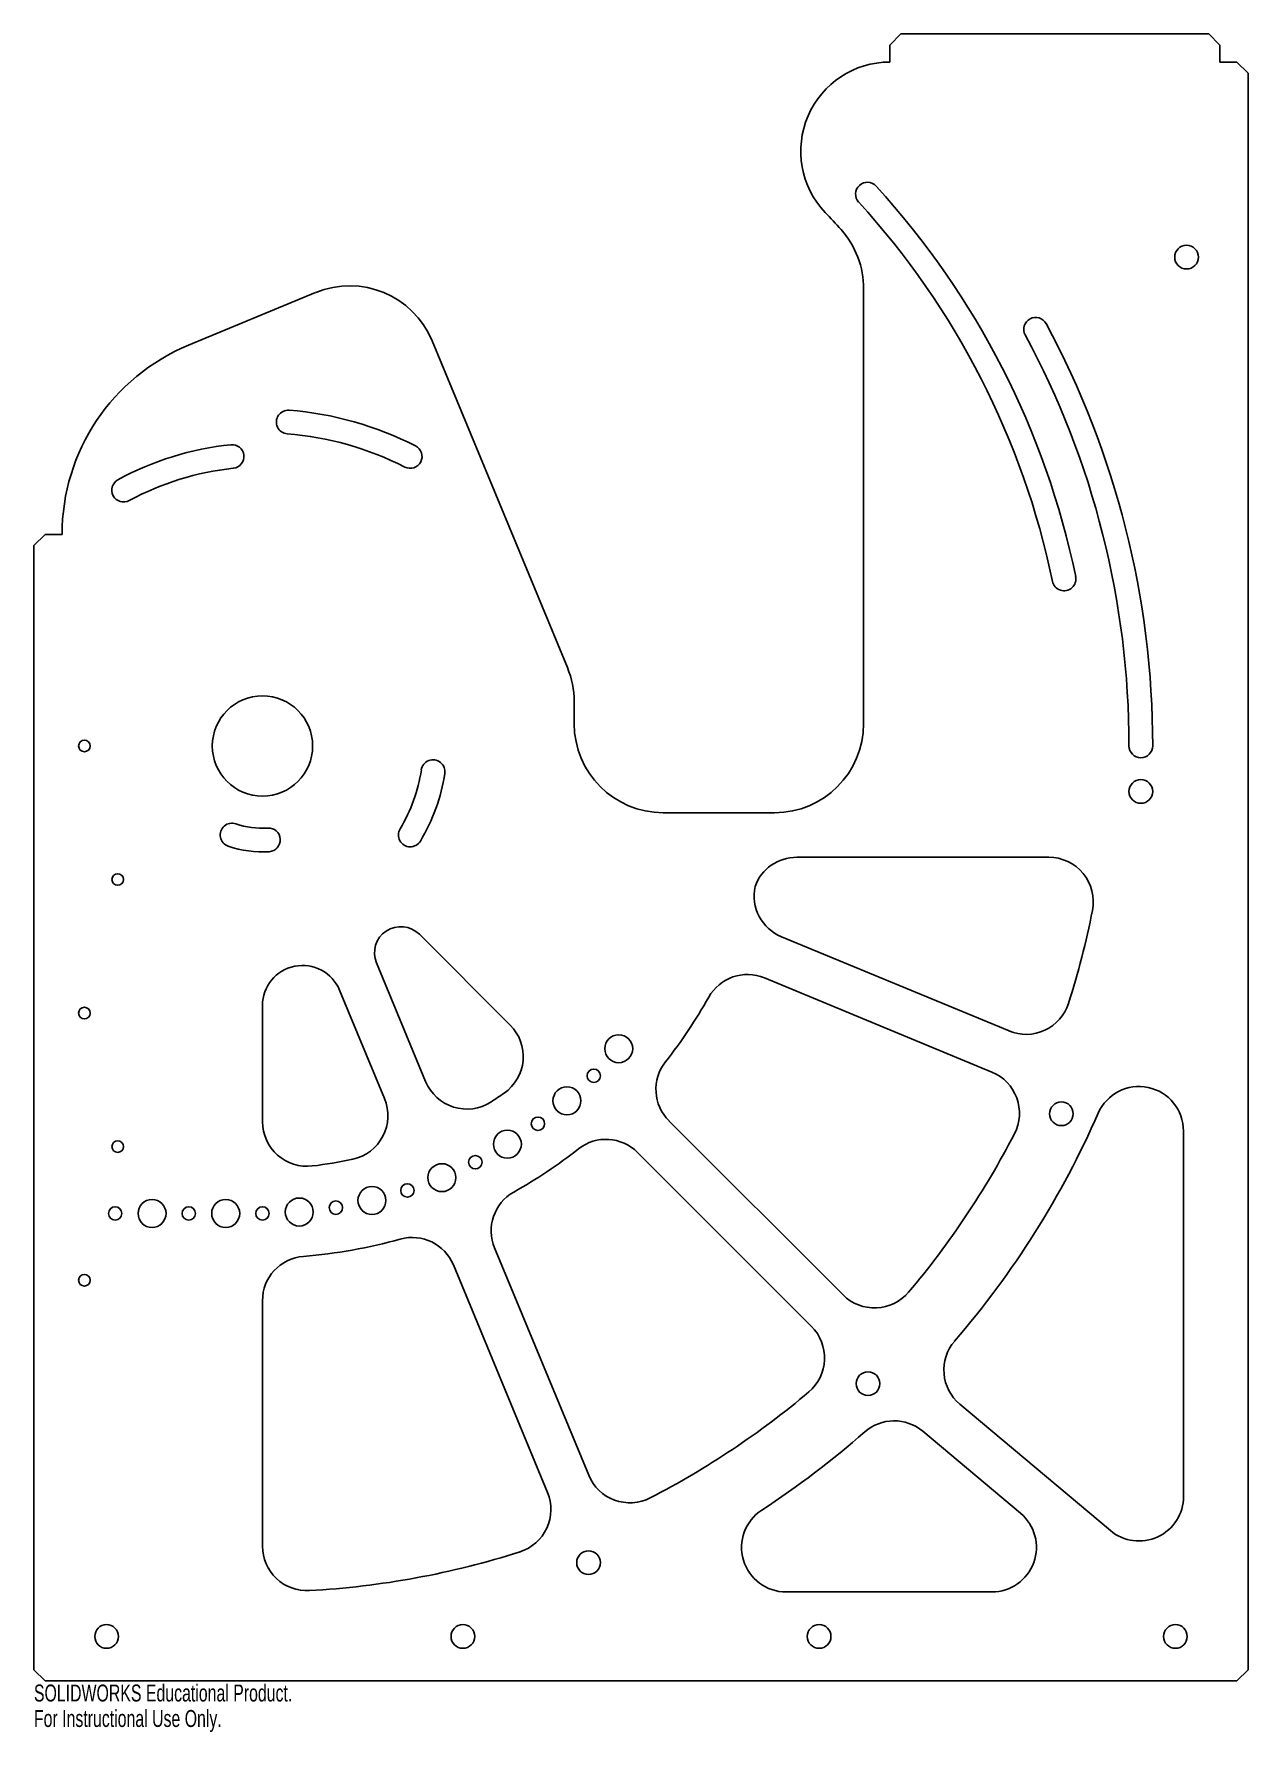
# Model space of a CAD drawing. Header units: inches. Extents: x -0.3 to 13.3, y -0.6 to 18.5.
import ezdxf

# ---------------------------------------------------------------- set-up
doc = ezdxf.new("R2010")
doc.units = ezdxf.units.IN
doc.header["$MEASUREMENT"] = 0
doc.styles.add('SLDTEXTSTYLE0', font='TXT', dxfattribs={"width": 0.7})

msp = doc.modelspace()

# ---------------------------------------------------------------- linework, layer by layer
at = {"color": 7, "linetype": 'Continuous', "lineweight": 25}
for p, q in [((9.419, 18.495), (9.294, 18.37)), ((9.294, 18.179), (9.294, 18.37)), ((12.875, 18.495), (9.419, 18.495)), ((13, 18.37), (12.875, 18.495)), ((13, 18.37), (13, 18.179)), ((13, 18.179), (13.191, 18.179)), ((13.316, 18.054), (13.191, 18.179)), ((13.316, 18.054), (13.316, 0.125)), ((1.42, 15), (2.847, 15.591)), ((9, 10.75), (9, 15.632)), ((4.154, 15.05), (5.674, 11.38)), ((-0.191, 12.875), (-0.316, 12.75)), ((-0.191, 12.875), (0, 12.875)), ((-0.316, 12.75), (-0.316, 0.125)), ((5.75, 10.997), (5.75, 10.75)), ((6.75, 9.75), (8, 9.75)), ((8.25, 9.25), (11.078, 9.25)), ((4.012, 8.385), (5.031, 7.365)), ((10.632, 7.299), (8.078, 8.356)), ((4.082, 6.731), (3.53, 8.063)), ((7.887, 7.895), (10.44, 6.837)), ((3.116, 7.757), (3.62, 6.539)), ((2.25, 6.28), (2.25, 7.585)), ((8.769, 4.335), (6.814, 6.289)), ((12.591, 6.175), (12.591, 2.072)), ((6.461, 5.936), (8.415, 3.981)), ((5.913, 2.31), (4.855, 4.863)), ((4.394, 4.672), (5.451, 2.118)), ((2.25, 1.514), (2.25, 4.27)), ((11.77, 1.689), (10.079, 3.108)), ((9.663, 2.804), (10.761, 1.883)), ((10.44, 1), (8.129, 1)), ((-0.316, 0.125), (-0.191, 0)), ((-0.191, 0), (13.191, 0)), ((13.191, 0), (13.316, 0.125))]:
    msp.add_line(p, q, dxfattribs=at)
for centre, radius in [((12.625, 15.989), 0.133), ((2.25, 10.5), 0.563), ((0.25, 10.5), 0.065), ((12.112, 9.989), 0.133), ((0.625, 9), 0.065), ((0.25, 7.5), 0.065), ((6.25, 7.1), 0.157), ((5.97, 6.796), 0.075), ((5.668, 6.515), 0.157), ((11.22, 6.369), 0.133), ((5.343, 6.258), 0.075), ((5, 6.028), 0.157), ((0.625, 6), 0.065), ((4.264, 5.652), 0.157), ((4.64, 5.825), 0.075), ((3.479, 5.396), 0.157), ((3.877, 5.508), 0.075), ((1.01, 5.25), 0.157), ((1.837, 5.25), 0.157), ((2.663, 5.266), 0.157), ((3.074, 5.315), 0.075), ((0.596, 5.25), 0.075), ((1.423, 5.25), 0.075), ((2.25, 5.25), 0.075), ((0.25, 4.5), 0.065), ((9.049, 3.339), 0.133), ((5.911, 1.329), 0.133), ((0.5, 0.5), 0.133), ((4.5, 0.5), 0.133), ((8.5, 0.5), 0.133), ((12.5, 0.5), 0.133)]:
    msp.add_circle(centre, radius, dxfattribs=at)
for centre, radius, start, end in [((9.294, 17.179), 1, 90, 223.4772), ((9.042, 16.696), 0.133, 42.3716, 222.3716), ((2.25, 10.5), 9.327, 11.7679, 42.3716), ((2.25, 10.5), 9.061, 11.7679, 42.3716), ((2.25, 10.5), 8.707, 41.7488, 43.4772), ((8, 15.632), 1, 0, 41.7488), ((3.23, 14.667), 1, 22.5, 112.5), ((10.931, 15.178), 0.133, 28.3199, 208.3199), ((2.25, 10.5), 9.729, 0, 28.3199), ((2.25, 10.5), 9.995, 0, 28.3199), ((2.3, 12.875), 2.3, 112.5, 180), ((2.539, 14.137), 0.133, 85.4644, 265.4644), ((2.25, 10.5), 3.782, 62.9644, 85.4644), ((2.25, 10.5), 3.516, 62.9644, 85.4644), ((2.25, 10.5), 3.401, 95.9985, 118.4985), ((1.909, 13.75), 0.133, 275.9985, 95.9985), ((3.909, 13.75), 0.133, 242.9644, 62.9644), ((2.25, 10.5), 3.135, 95.9985, 118.4985), ((0.691, 13.372), 0.133, 118.4985, 298.4985), ((11.25, 12.375), 0.133, 191.7679, 11.7679), ((4.75, 10.997), 1, 0, 22.5), ((6.75, 10.75), 1, 180, 270), ((8, 10.75), 1, 270, 0), ((12.112, 10.5), 0.133, 180, 0), ((4.165, 10.211), 0.133, 351.4119, 171.4119), ((2.25, 10.5), 1.804, 328.9119, 351.4119), ((2.25, 10.5), 2.07, 328.9119, 351.4119), ((1.909, 9.5), 0.133, 71.145, 251.145), ((2.25, 10.5), 0.924, 251.145, 273.645), ((2.317, 9.445), 0.133, 273.645, 93.645), ((3.909, 9.5), 0.133, 148.9119, 328.9119), ((2.25, 10.5), 1.19, 251.145, 273.645), ((8.25, 8.75), 0.5, 90, 159.9856), ((11.078, 8.75), 0.5, 348.7877, 90), ((8.27, 8.818), 0.5, 168.1463, 247.5), ((2.25, 10.5), 9.5, 342.2802, 348.7877), ((3.803, 8.176), 0.295, 45, 202.5), ((2.7, 7.585), 0.45, 22.5, 180), ((7.696, 7.433), 0.5, 67.5, 150.6079), ((2.25, 10.5), 5.75, 321.8921, 330.6079), ((10.823, 7.761), 0.5, 247.5, 342.2802), ((4.678, 7.012), 0.5, 304.8358, 45), ((7.168, 6.643), 0.5, 141.8921, 225), ((4.544, 6.922), 0.5, 202.5, 302.6642), ((10.249, 6.375), 0.5, 332.7198, 67.5), ((12.091, 6.175), 0.5, 0, 156.2752), ((3.158, 6.348), 0.5, 282.3358, 22.5), ((2.25, 10.5), 4.75, 302.6642, 304.8358), ((2.25, 10.5), 10.25, 319.3069, 336.2752), ((2.75, 6.28), 0.5, 180, 276.7563), ((2.25, 10.5), 9.5, 319.7802, 332.7198), ((2.25, 10.5), 5.75, 299.3921, 308.1079), ((6.107, 5.582), 0.5, 45, 128.1079), ((2.25, 10.5), 4.75, 276.7563, 282.3358), ((5.317, 5.054), 0.5, 119.3921, 202.5), ((2.25, 10.5), 5.75, 274.5886, 285.6079), ((3.932, 4.48), 0.5, 22.5, 105.6079), ((2.75, 4.27), 0.5, 94.5886, 180), ((9.122, 4.689), 0.5, 225, 319.7802), ((8.061, 3.628), 0.5, 310.2198, 45), ((10.401, 3.491), 0.5, 139.3069, 230), ((2.25, 10.5), 9.5, 297.2802, 310.2198), ((9.342, 2.421), 0.5, 50, 131.2785), ((2.25, 10.5), 10.25, 303.1534, 311.2785), ((6.375, 2.501), 0.5, 202.5, 297.2802), ((4.989, 1.927), 0.5, 287.7198, 22.5), ((8.129, 1.5), 0.5, 123.1534, 270), ((12.091, 2.072), 0.5, 230, 0), ((10.44, 1.5), 0.5, 270, 50), ((2.75, 1.514), 0.5, 180, 273.1847), ((2.25, 10.5), 9.5, 273.1847, 287.7198)]:
    msp.add_arc(centre, radius, start, end, dxfattribs=at)

# ---------------------------------------------------------------- texts
at = {"color": 7, "linetype": 'Continuous', "char_height": 0.1903, "attachment_point": 1, "style": 'SLDTEXTSTYLE0'}
for s, insert in [('SOLIDWORKS Educational Product.', (-0.316, -0.04)), ('For Instructional Use Only.', (-0.316, -0.326))]:
    msp.add_mtext(s, dxfattribs=dict(at, insert=insert))

doc.saveas('drawing.dxf')
